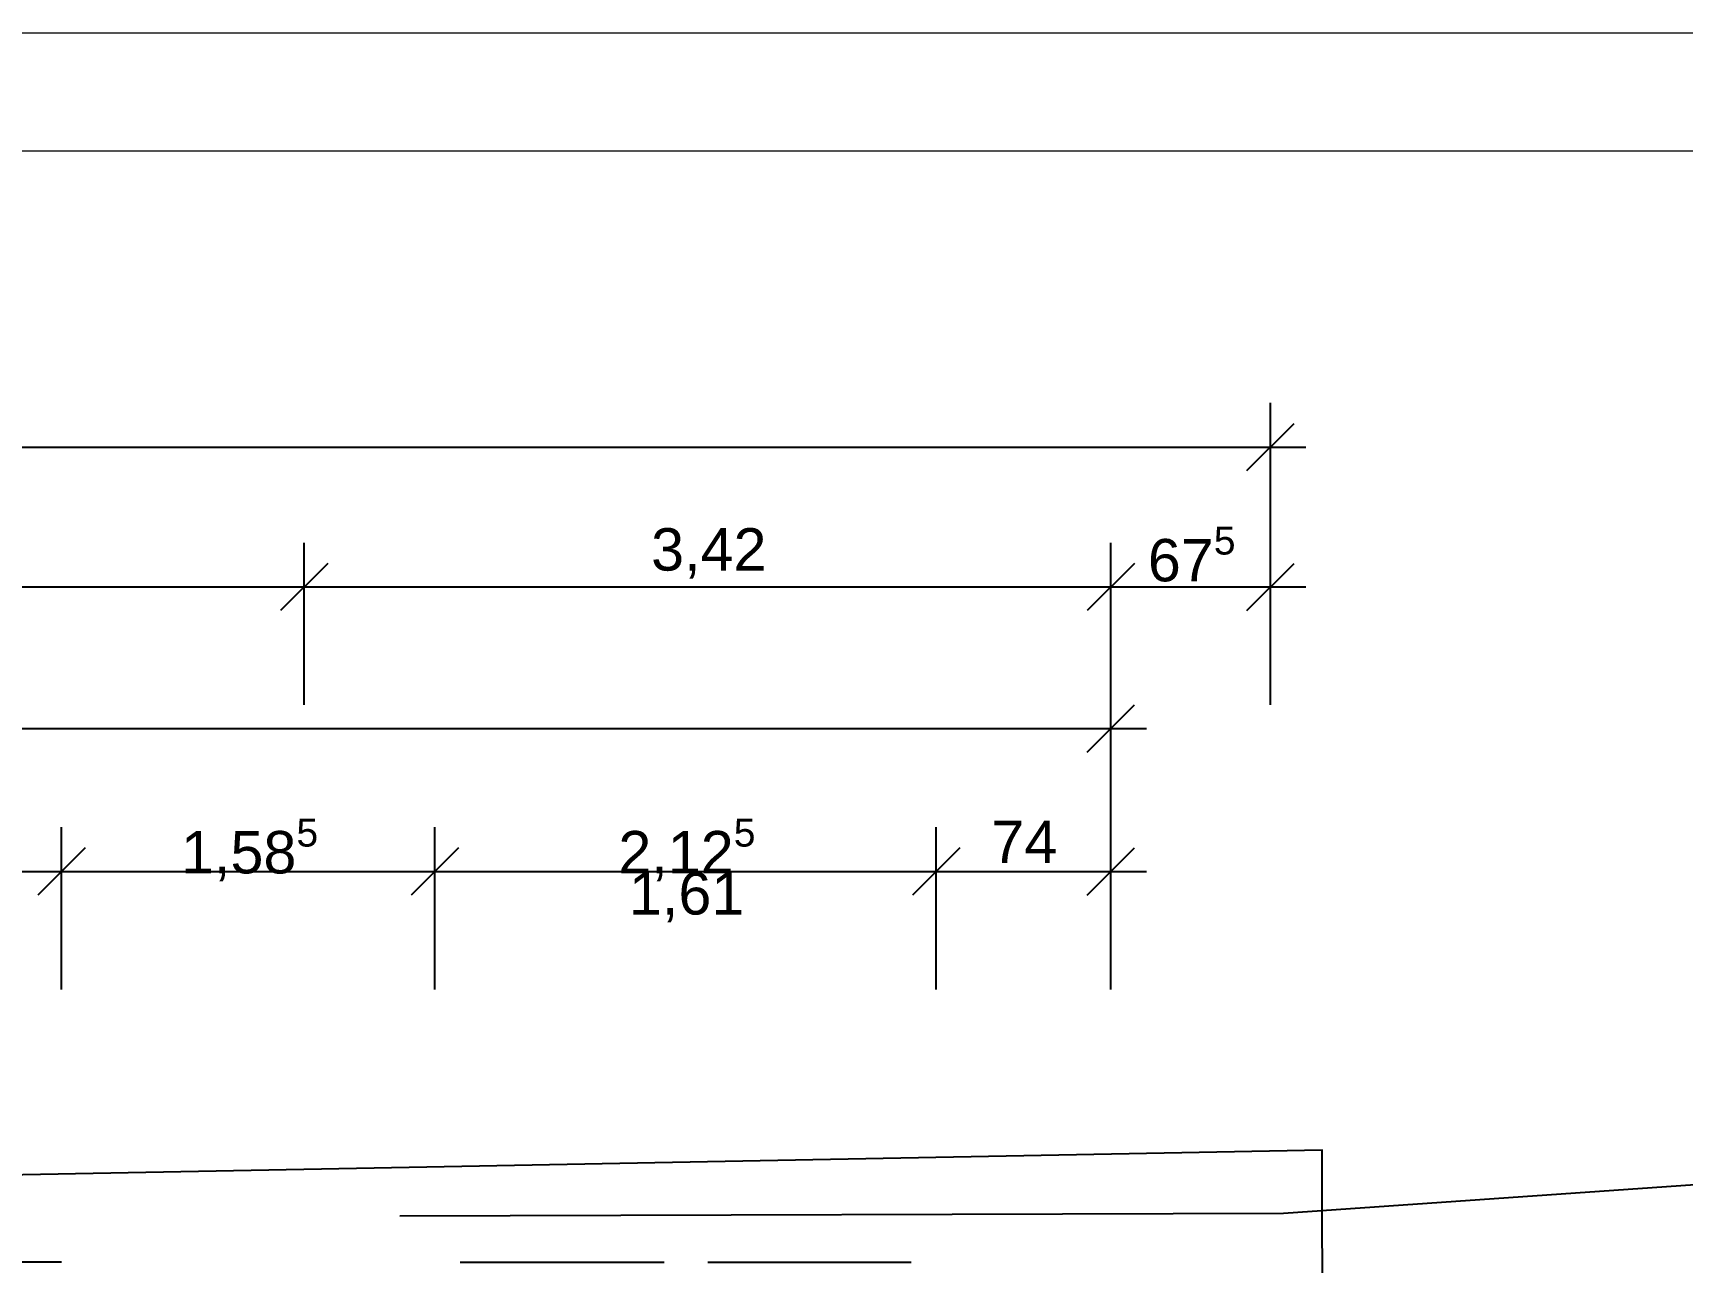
# Model space of a CAD drawing. Header units: centimetres. Extents: x 0 to 44.8, y 0 to 29.7.
# Drawn here: x 25.45 to 32.45, y 24.49 to 29.7 of the extents above; entities that cross this region are included whole.
import ezdxf
from ezdxf.xclip import XClip

# ---------------------------------------------------------------- set-up
doc = ezdxf.new("R2010")
doc.units = ezdxf.units.CM
doc.header["$MEASUREMENT"] = 0
doc.header["$XCLIPFRAME"] = 0
doc.linetypes.add('Strichlinie_ lang', pattern=[1.058333, 0.635, -0.423333])
for name, color, linetype in [('A-Bemaßung 1_100', 7, 'Continuous'), ('Ebene 8001', 7, 'Continuous'), ('FENSTERÖFFNUNG', 7, 'Continuous'), ('Layout-Plankopf.Layout', 7, 'Continuous'), ('Layout-Zeichnung.Layout', 7, 'Continuous')]:
    doc.layers.add(name, color=color, linetype=linetype)
doc.styles.add('ERSTELLTER_STIL_3', font='')
doc.styles.get('ERSTELLTER_STIL_3').set_extended_font_data('Arial')

# ---------------------------------------------------------------- blocks, each defined once
blk = doc.blocks.new('Planrahmen 25[1]', base_point=(42, 0))
at = {"layer": 'Layout-Plankopf.Layout', "color": 7, "linetype": 'Continuous', "lineweight": 13, "ltscale": 10}
for p, q in [((0, 29.7), (42, 29.7)), ((2, 29.2), (41.5, 29.2))]:
    blk.add_line(p, q, dxfattribs=at)
blk = doc.blocks.new('Zeichnung_2_1', base_point=(5.8793, 14.2345))
at = {"layer": 'A-Bemaßung 1_100', "color": 7, "linetype": 'Continuous', "lineweight": 25, "ltscale": 10}
for p, q in [((30.7031, 27.4442), (30.7031, 28.132)), ((30.603, 27.844), (30.8033, 28.0443)), ((5.9013, 27.9442), (30.7031, 27.9442)), ((30.7031, 27.9442), (30.8534, 27.9442)), ((26.6049, 26.8507), (26.6049, 27.5385)), ((30.0267, 26.8507), (30.0267, 27.5385)), ((30.7031, 26.8507), (30.7031, 27.5385)), ((26.7051, 27.4508), (26.5048, 27.2505)), ((30.1268, 27.4508), (29.9265, 27.2505)), ((30.6029, 27.2505), (30.8032, 27.4508)), ((23.4185, 27.3507), (26.6049, 27.3507)), ((26.6049, 27.3507), (30.0267, 27.3507)), ((30.0267, 27.3507), (30.7031, 27.3507)), ((30.7031, 27.3507), (30.8533, 27.3507)), ((30.0267, 26.2507), (30.0267, 26.9385)), ((29.9265, 26.6505), (30.1268, 26.8508)), ((20.0765, 26.7507), (30.0267, 26.7507)), ((30.0267, 26.7507), (30.1769, 26.7507)), ((25.5757, 25.6442), (25.5757, 26.332)), ((27.1588, 25.6442), (27.1588, 26.332)), ((29.2852, 25.6442), (29.2852, 26.332)), ((30.0267, 25.6442), (30.0267, 26.332)), ((25.6758, 26.2443), (25.4755, 26.044)), ((27.2589, 26.2443), (27.0586, 26.044)), ((29.3853, 26.2443), (29.185, 26.044)), ((29.9265, 26.044), (30.1268, 26.2443)), ((24.5344, 26.1442), (25.5757, 26.1442)), ((25.5757, 26.1442), (27.1588, 26.1442)), ((27.1588, 26.1442), (29.2852, 26.1442)), ((29.2852, 26.1442), (30.0267, 26.1442)), ((30.0267, 26.1442), (30.1769, 26.1442))]:
    blk.add_line(p, q, dxfattribs=at)
at = {"layer": 'Ebene 8001', "color": 7, "linetype": 'Continuous', "lineweight": 25, "ltscale": 10, "flags": 128}
blk.add_lwpolyline([(30.939, 14.971), (30.923, 24.9625), (5.9013, 24.4882)], dxfattribs=at)
at = {"layer": 'FENSTERÖFFNUNG', "color": 7, "linetype": 'Continuous', "lineweight": 25, "ltscale": 10}
for p, q in [((25.5757, 24.4882), (24.5357, 24.4882)), ((27.2671, 24.4882), (28.1314, 24.4882)), ((28.3175, 24.4882), (29.1796, 24.4882))]:
    blk.add_line(p, q, dxfattribs=at)
at = {"layer": 'Layout-Zeichnung.Layout', "color": 7, "linetype": 'Strichlinie_ lang', "lineweight": 25, "ltscale": 10}
for p, q in [((30.7592, 24.6958), (34.5876, 24.962)), ((5.8441, 24.6188), (30.7592, 24.6958))]:
    blk.add_line(p, q, dxfattribs=at)
at = {"layer": 'A-Bemaßung 1_100', "color": 7, "linetype": 'Continuous', "lineweight": 25, "char_height": 0.18, "attachment_point": 7, "style": 'ERSTELLTER_STIL_3'}
for s, insert, width in [('\\A1;{\\pql;\\fArial|b0|i0|c0|p38;3,42}', (28.0764, 27.3867), 0.478904), ('\\A1;{\\pql;\\fArial|b0|i0|c0|p38;74}', (29.5193, 26.1802), 0.27319), ('\\A1;{\\pql;\\fArial|b0|i0|c0|p38;1,61}', (27.9825, 25.9282), 0.478904)]:
    blk.add_mtext(s, dxfattribs=dict(at, insert=insert, width=width))
for s, insert in [('\\A1;{\\pql;\\fArial|b0|i0|c0|p38;67\\fArial|b0|i0|c0|p38;\\A1{\\H.66x;\\S5^  ;}}', (30.1832, 27.322)), ('\\A1;{\\pql;\\fArial|b0|i0|c0|p38;1,58\\fArial|b0|i0|c0|p38;\\A1{\\H.66x;\\S5^  ;}}', (26.0827, 26.0835)), ('\\A1;{\\pql;\\fArial|b0|i0|c0|p38;2,12\\fArial|b0|i0|c0|p38;\\A1{\\H.66x;\\S5^  ;}}', (27.9375, 26.0835))]:
    blk.add_mtext(s, dxfattribs=dict(at, insert=insert))

msp = doc.modelspace()

# ---------------------------------------------------------------- block references
at = {"layer": 'Layout-Plankopf.Layout', "color": 7, "linetype": 'Continuous', "lineweight": 18, "ltscale": 10}
msp.add_blockref('Planrahmen 25[1]', (42, 0), dxfattribs=at)
at = {"layer": 'Layout-Zeichnung.Layout', "color": 7, "linetype": 'Continuous', "lineweight": 13, "ltscale": 10}
ref = msp.add_blockref('Zeichnung_2_1', (5.8793, 14.2345), dxfattribs=at)
XClip(ref).set_block_clipping_path([(2.0947370422, 4.75), (31.8677575381, 4.75), (31.8677575381, 14.1746023922), (35.5648185099, 14.1746023922), (35.5648185099, 28.9012013627), (2.0947370422, 28.9012013627)])

doc.saveas('drawing.dxf')
